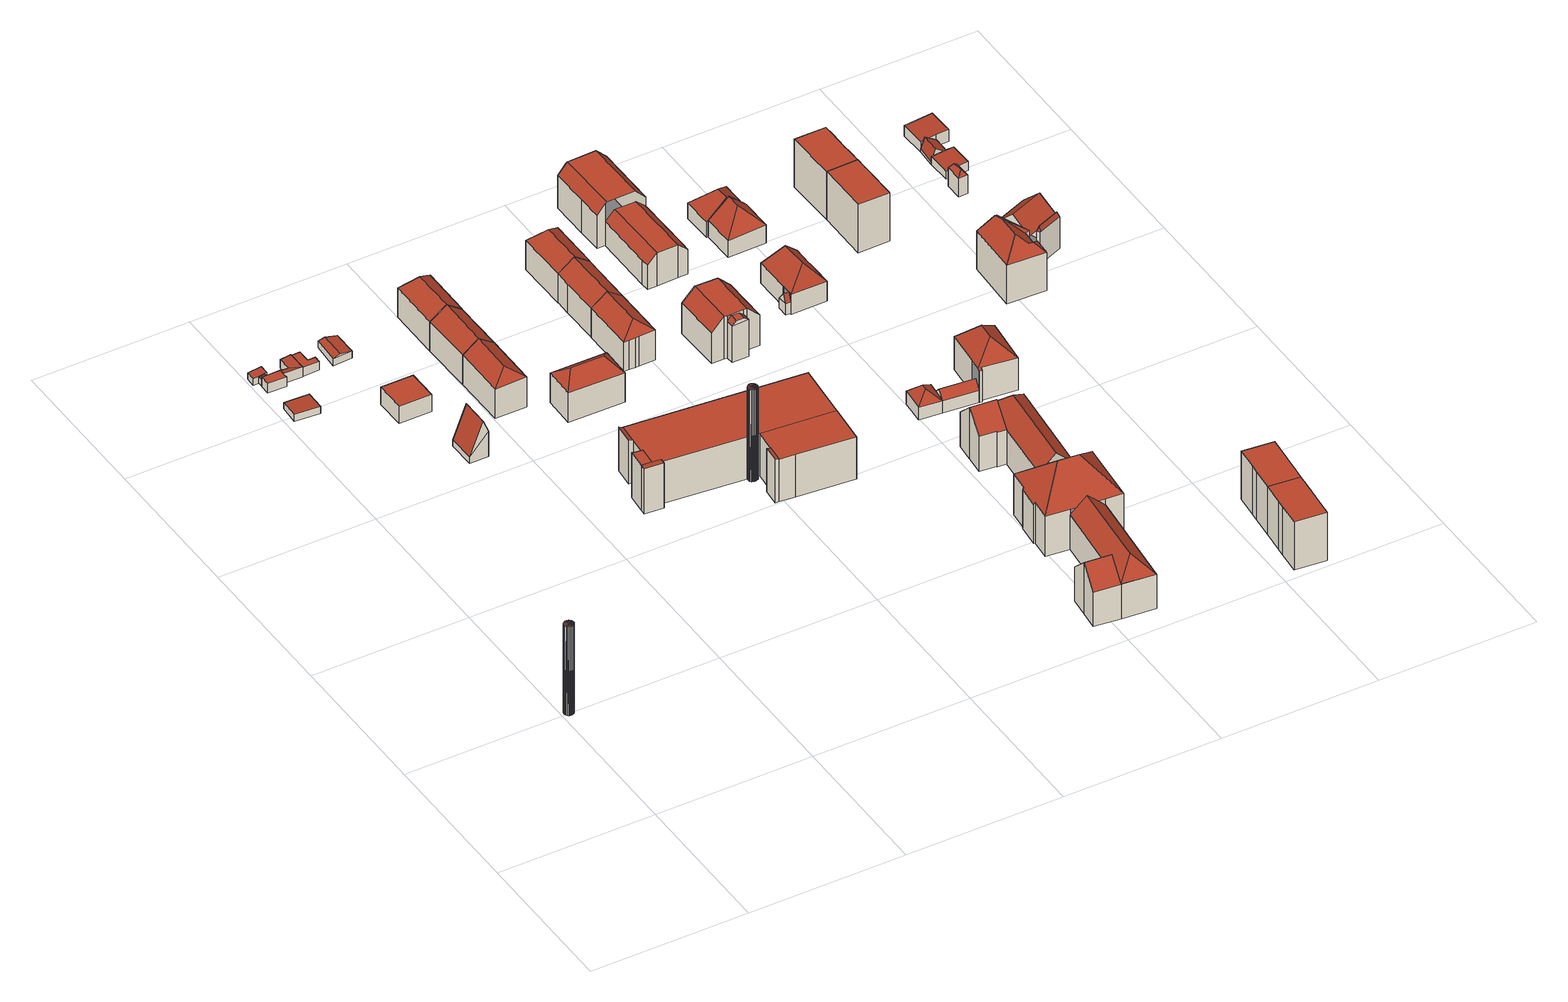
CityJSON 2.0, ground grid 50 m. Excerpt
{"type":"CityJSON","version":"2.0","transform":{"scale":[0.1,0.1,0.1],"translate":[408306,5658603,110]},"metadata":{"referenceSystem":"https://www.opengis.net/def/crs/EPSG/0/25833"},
"CityObjects":{
"building1":{"type":"Building","attributes":{"Stand_DGM":"2016","Stand_Basis-DLM":"2021","Gemeindeschluessel":"14612000","ObjektHoehe":31,"Stand_Laserscan":"2016","BodenHoehe":111.45,"Stand_3D-Stadtmodell":"2023","Geometrietyp2DReferenz":1000,"AbsoluteHoehe":142.45,"measuredHeight":31,"function":"51002_1260","roofType":"9999"},"geometry":[{"type":"MultiSurface","lod":"2","boundaries":[[[0,1,2]],[[0,2,3]],[[0,3,4]],[[0,4,5]],[[0,5,6]],[[0,7,8]],[[0,8,9]],[[0,9,10]],[[0,10,11]],[[0,11,12]],[[0,12,13]],[[0,13,14]],[[0,14,15]],[[0,15,16]],[[0,16,17]],[[0,17,18]],[[0,18,19]],[[0,6,7]],[[12,20,21]],[[11,10,22]],[[11,22,20]],[[10,9,23]],[[10,23,22]],[[9,8,24]],[[9,24,23]],[[8,7,25]],[[8,25,24]],[[7,6,26]],[[7,26,25]],[[6,5,27]],[[6,27,26]],[[5,4,28]],[[5,28,27]],[[4,3,29]],[[4,29,28]],[[3,2,30]],[[3,30,29]],[[2,1,31]],[[2,31,30]],[[1,0,32]],[[1,32,31]],[[0,19,33]],[[0,33,32]],[[19,18,34]],[[19,34,33]],[[18,17,35]],[[18,35,34]],[[17,16,36]],[[17,36,35]],[[16,15,37]],[[16,37,36]],[[15,14,38]],[[15,38,37]],[[14,13,39]],[[14,39,38]],[[13,12,21]],[[13,21,39]],[[12,11,20]],[[29,30,31]],[[29,31,32]],[[29,32,33]],[[29,33,34]],[[29,34,35]],[[29,35,36]],[[29,36,37]],[[29,37,38]],[[29,38,39]],[[29,39,21]],[[29,21,20]],[[29,20,22]],[[29,22,23]],[[29,23,24]],[[29,24,25]],[[29,25,26]],[[29,26,27]],[[29,27,28]]],"semantics":{"surfaces":[{"type":"RoofSurface"},{"type":"WallSurface"},{"type":"GroundSurface"}],"values":[0,0,0,0,0,0,0,0,0,0,0,0,0,0,0,0,0,0,1,1,1,1,1,1,1,1,1,1,1,1,1,1,1,1,1,1,1,1,1,1,1,1,1,1,1,1,1,1,1,1,1,1,1,1,1,1,1,1,2,2,2,2,2,2,2,2,2,2,2,2,2,2,2,2,2,2]}}]},
"building2":{"type":"Building","attributes":{"Dachtyp_tdc":"tdcPolyFlatRoof","Gemeindeschluessel":14612000,"Dachneigung":2.7,"QualitaetDacherkennung":85,"Geometrietyp2DReferenz":"3000","measuredHeight":2.39,"function":"31001_9998","roofType":"2100"},"geometry":[{"type":"Solid","lod":"2","boundaries":[[[[40,41,42,43]],[[41,44,45,42]],[[44,46,47,45]],[[46,40,43,47]],[[46,44,41,40]],[[43,42,45,47]]]],"semantics":{"surfaces":[{"type":"WallSurface"},{"type":"RoofSurface"},{"type":"GroundSurface"}],"values":[[0,0,0,0,1,2]]}}]},
"building3":{"type":"Building","attributes":{"Dachtyp_tdc":"tdcPolyFlatRoof","Gemeindeschluessel":14612000,"Dachneigung":4.99,"QualitaetDacherkennung":90,"Geometrietyp2DReferenz":"3000","measuredHeight":2.33,"function":"31001_9998","roofType":"2100"},"geometry":[{"type":"Solid","lod":"2","boundaries":[[[[48,49,50,51]],[[49,52,53,50]],[[52,54,55,53]],[[54,48,51,55]],[[54,52,49,48]],[[51,50,53,55]]]],"semantics":{"surfaces":[{"type":"WallSurface"},{"type":"RoofSurface"},{"type":"GroundSurface"}],"values":[[0,0,0,0,1,2]]}}]},
"building4":{"type":"Building","attributes":{"Dachtyp_tdc":"tdcPolyFlatRoof","Gemeindeschluessel":14612000,"Dachneigung":7.14,"QualitaetDacherkennung":98,"Geometrietyp2DReferenz":"3000","measuredHeight":2.76,"function":"31001_9998","roofType":"2100"},"geometry":[{"type":"Solid","lod":"2","boundaries":[[[[56,57,58,59]],[[57,60,61,58]],[[60,62,63,61]],[[62,64,65,63]],[[64,66,67,65]],[[66,56,59,67]],[[66,64,62,60,57,56]],[[59,58,61,63,65,67]]]],"semantics":{"surfaces":[{"type":"WallSurface"},{"type":"RoofSurface"},{"type":"GroundSurface"}],"values":[[0,0,0,0,0,0,1,2]]}}]},
"building5":{"type":"Building","attributes":{"Dachtyp_tdc":"tdcPolyFlatRoof","Gemeindeschluessel":14612000,"Dachneigung":0,"QualitaetDacherkennung":89,"Geometrietyp2DReferenz":"3000","measuredHeight":3.37,"function":"31001_9998","roofType":"1000"},"geometry":[{"type":"Solid","lod":"2","boundaries":[[[[68,69,70,71]],[[69,72,73,70]],[[72,74,75,73]],[[74,76,77,75]],[[76,78,79,77]],[[78,68,71,79]],[[78,76,74,72,69,68]],[[71,70,73,75,77,79]]]],"semantics":{"surfaces":[{"type":"WallSurface"},{"type":"RoofSurface"},{"type":"GroundSurface"}],"values":[[0,0,0,0,0,0,1,2]]}}]},
"building6":{"type":"Building","attributes":{"Gemeindeschluessel":14612000,"Geometrietyp2DReferenz":"3000","function":"31001_9998","roofType":"9999"},"children":["building6-1","building6-2"]},
"building6-1":{"type":"BuildingPart","attributes":{"Dachtyp_tdc":"tdcPolyFlatRoof","Dachneigung":14.57,"QualitaetDacherkennung":69,"Geometrietyp2DReferenz":"3000","measuredHeight":3.4,"roofType":"2100"},"parents":["building6"],"geometry":[{"type":"MultiSurface","lod":"2","boundaries":[[[80,81,82,83]],[[81,84,85,82]],[[86,80,83,87]],[[86,84,81,80]],[[83,82,85,87]]],"semantics":{"surfaces":[{"type":"WallSurface"},{"type":"RoofSurface"},{"type":"GroundSurface"}],"values":[0,0,0,1,2]}}]},
"building6-2":{"type":"BuildingPart","attributes":{"Dachtyp_tdc":"tdcPolyFlatRoof","Dachneigung":9.2,"QualitaetDacherkennung":87,"Geometrietyp2DReferenz":"3000","measuredHeight":3.45,"roofType":"2100"},"parents":["building6"],"geometry":[{"type":"MultiSurface","lod":"2","boundaries":[[[88,89,90,91]],[[89,92,86,87,90]],[[93,88,91,85,84]],[[93,92,89,88]],[[91,90,87,85]]],"semantics":{"surfaces":[{"type":"WallSurface"},{"type":"RoofSurface"},{"type":"GroundSurface"}],"values":[0,0,0,1,2]}}]},
"building7":{"type":"Building","attributes":{"Dachtyp_tdc":"tdcPolyFlatRoof","Gemeindeschluessel":14612000,"Dachneigung":0,"QualitaetDacherkennung":75,"Geometrietyp2DReferenz":"3000","measuredHeight":3.1,"function":"31001_9998","roofType":"1000"},"geometry":[{"type":"Solid","lod":"2","boundaries":[[[[94,95,96,97]],[[95,98,99,96]],[[98,100,101,99]],[[100,102,103,101]],[[102,104,105,103]],[[104,106,107,105]],[[106,108,109,107]],[[108,94,97,109]],[[108,106,104,102,100,98,95,94]],[[97,96,99,101,103,105,107,109]]]],"semantics":{"surfaces":[{"type":"WallSurface"},{"type":"RoofSurface"},{"type":"GroundSurface"}],"values":[[0,0,0,0,0,0,0,0,1,2]]}}]},
"building8":{"type":"Building","attributes":{"Dachtyp_tdc":"tdcGableRoof","Gemeindeschluessel":14612000,"Dachneigung":68.47,"QualitaetDacherkennung":9,"Geometrietyp2DReferenz":"3000","measuredHeight":12.93,"function":"31001_9998","roofType":"3100"},"geometry":[{"type":"Solid","lod":"2","boundaries":[[[[110,111,112,113]],[[111,114,115,112]],[[114,116,117,115]],[[116,110,113,117]],[[114,111,118]],[[110,116,119]],[[111,110,119,118]],[[116,114,118,119]],[[113,112,115,117]]]],"semantics":{"surfaces":[{"type":"WallSurface"},{"type":"RoofSurface"},{"type":"GroundSurface"}],"values":[[0,0,0,0,0,0,1,1,2]]}}]},
"building9":{"type":"Building","attributes":{"Dachtyp_tdc":"tdcPolyFlatRoof","Gemeindeschluessel":14612000,"Dachneigung":0,"QualitaetDacherkennung":79,"Geometrietyp2DReferenz":"3000","measuredHeight":6.03,"function":"31001_9998","roofType":"1000"},"geometry":[{"type":"Solid","lod":"2","boundaries":[[[[120,121,122,123]],[[121,124,125,122]],[[124,126,127,125]],[[126,120,123,127]],[[126,124,121,120]],[[123,122,125,127]]]],"semantics":{"surfaces":[{"type":"WallSurface"},{"type":"RoofSurface"},{"type":"GroundSurface"}],"values":[[0,0,0,0,1,2]]}}]},
"building10":{"type":"Building","attributes":{"Dachtyp_tdc":"tdcGableRoof","Gemeindeschluessel":14612000,"Dachneigung":10.34,"QualitaetDacherkennung":69,"Geometrietyp2DReferenz":"3000","measuredHeight":3.14,"function":"31001_9998","roofType":"3100"},"geometry":[{"type":"Solid","lod":"2","boundaries":[[[[128,129,130,131]],[[129,132,133,130]],[[132,134,135,133]],[[134,128,131,135]],[[132,129,136]],[[128,134,137]],[[129,128,137,136]],[[134,132,136,137]],[[131,130,133,135]]]],"semantics":{"surfaces":[{"type":"WallSurface"},{"type":"RoofSurface"},{"type":"GroundSurface"}],"values":[[0,0,0,0,0,0,1,1,2]]}}]},
"building11":{"type":"Building","attributes":{"Dachtyp_tdc":"tdcHipAndGableRoof","Gemeindeschluessel":14612000,"Dachneigung":36.55,"QualitaetDacherkennung":92,"Geometrietyp2DReferenz":"3000","measuredHeight":14.01,"function":"31001_9998","roofType":"5000"},"geometry":[{"type":"Solid","lod":"2","boundaries":[[[[138,139,140,141]],[[139,142,143,140]],[[142,144,145,143]],[[144,138,141,145]],[[142,139,146]],[[138,144,147]],[[139,138,147,146]],[[144,142,146,147]],[[141,140,143,145]]]],"semantics":{"surfaces":[{"type":"WallSurface"},{"type":"RoofSurface"},{"type":"GroundSurface"}],"values":[[0,0,0,0,1,0,1,1,2]]}}]},
"building12":{"type":"Building","attributes":{"Dachtyp_tdc":"tdcGableRoof","Gemeindeschluessel":14612000,"Dachneigung":36.26,"QualitaetDacherkennung":93,"Geometrietyp2DReferenz":"3000","measuredHeight":13.95,"function":"31001_9998","roofType":"3100"},"geometry":[{"type":"Solid","lod":"2","boundaries":[[[[144,148,149,145]],[[148,150,151,149]],[[150,138,141,151]],[[138,144,145,141]],[[150,148,152]],[[144,138,153]],[[148,144,153,152]],[[138,150,152,153]],[[145,149,151,141]]]],"semantics":{"surfaces":[{"type":"WallSurface"},{"type":"RoofSurface"},{"type":"GroundSurface"}],"values":[[0,0,0,0,0,0,1,1,2]]}}]},
"building13":{"type":"Building","attributes":{"Dachtyp_tdc":"tdcHipAndGableRoof","Gemeindeschluessel":14612000,"Dachneigung":35.97,"QualitaetDacherkennung":89,"Geometrietyp2DReferenz":"3000","measuredHeight":13.96,"function":"31001_9998","roofType":"5000"},"geometry":[{"type":"Solid","lod":"2","boundaries":[[[[148,154,155,149]],[[154,156,157,155]],[[156,158,151,157]],[[158,148,149,151]],[[156,154,159]],[[148,158,160]],[[154,148,160,159]],[[158,156,159,160]],[[149,155,157,151]]]],"semantics":{"surfaces":[{"type":"WallSurface"},{"type":"RoofSurface"},{"type":"GroundSurface"}],"values":[[0,0,0,0,1,0,1,1,2]]}}]},
"building14":{"type":"Building","attributes":{"Dachtyp_tdc":"tdcHipRoof","Gemeindeschluessel":14612000,"Dachneigung":36.39,"QualitaetDacherkennung":85,"Geometrietyp2DReferenz":"3000","measuredHeight":14.02,"function":"31001_9998","roofType":"3200"},"geometry":[{"type":"Solid","lod":"2","boundaries":[[[[161,162,163,164]],[[162,165,166,163]],[[165,167,168,166]],[[167,161,164,168]],[[165,162,169]],[[161,167,170]],[[162,161,170,169]],[[167,165,169,170]],[[164,163,166,168]]]],"semantics":{"surfaces":[{"type":"WallSurface"},{"type":"RoofSurface"},{"type":"GroundSurface"}],"values":[[0,0,0,0,1,1,1,1,2]]}}]},
"building15":{"type":"Building","attributes":{"name":"Brand- und Katastrophenschutzamt","Gemeindeschluessel":14612000,"Geometrietyp2DReferenz":"3000","function":"31001_3010","roofType":"9999"},"children":["building15-1","building15-2","building15-3","building15-4","building15-5","building15-6"]},
"building15-1":{"type":"BuildingPart","attributes":{"Dachtyp_tdc":"tdcPolyFlatRoof","Dachneigung":0,"QualitaetDacherkennung":73,"Geometrietyp2DReferenz":"3000","measuredHeight":15.66,"roofType":"1000"},"parents":["building15"],"geometry":[{"type":"MultiSurface","lod":"2","boundaries":[[[171,172,173,174,175]],[[172,176,177,173]],[[176,178,179,177]],[[178,180,181,182,179]],[[183,180,178,176,172,171]],[[174,173,177,179,182,184]]],"semantics":{"surfaces":[{"type":"WallSurface"},{"type":"RoofSurface"},{"type":"GroundSurface"}],"values":[0,0,0,0,1,2]}}]},
"building15-2":{"type":"BuildingPart","attributes":{"Dachtyp_tdc":"tdcPolyFlatRoof","Dachneigung":3.53,"QualitaetDacherkennung":47,"Geometrietyp2DReferenz":"3000","measuredHeight":15.75,"roofType":"2100"},"parents":["building15"],"geometry":[{"type":"MultiSurface","lod":"2","boundaries":[[[185,175,174,186]],[[187,188,189,190,191]],[[188,185,186,189]],[[188,187,192,175,185]],[[186,174,184,190,189]]],"semantics":{"surfaces":[{"type":"WallSurface"},{"type":"RoofSurface"},{"type":"GroundSurface"}],"values":[0,0,0,1,2]}}]},
"building15-3":{"type":"BuildingPart","attributes":{"Dachtyp_tdc":"tdcPolyFlatRoof","Dachneigung":0,"QualitaetDacherkennung":51,"Geometrietyp2DReferenz":"3000","measuredHeight":14.68,"roofType":"1000"},"parents":["building15"],"geometry":[{"type":"MultiSurface","lod":"2","boundaries":[[[181,193,194,195,182]],[[196,197,198,199,200]],[[197,201,202,198]],[[203,191,190,204]],[[191,203,201,197,196,193,181,205]],[[184,182,195,199,198,202,204,190]]],"semantics":{"surfaces":[{"type":"WallSurface"},{"type":"RoofSurface"},{"type":"GroundSurface"}],"values":[0,0,0,0,1,2]}}]},
"building15-4":{"type":"BuildingPart","attributes":{"Dachtyp_tdc":"tdcPolyFlatRoof","Dachneigung":21.63,"QualitaetDacherkennung":58,"Geometrietyp2DReferenz":"3000","measuredHeight":15.17,"roofType":"2100"},"parents":["building15"],"geometry":[{"type":"MultiSurface","lod":"2","boundaries":[[[206,200,199,207]],[[194,208,209,195]],[[208,206,207,209]],[[208,194,200,206]],[[207,199,195,209]]],"semantics":{"surfaces":[{"type":"WallSurface"},{"type":"RoofSurface"},{"type":"GroundSurface"}],"values":[0,0,0,1,2]}}]},
"building15-5":{"type":"BuildingPart","attributes":{"Dachtyp_tdc":"tdcPolyFlatRoof","Dachneigung":0,"QualitaetDacherkennung":77,"Geometrietyp2DReferenz":"3000","measuredHeight":14.71,"roofType":"1000"},"parents":["building15"],"geometry":[{"type":"MultiSurface","lod":"2","boundaries":[[[210,211,202,201]],[[210,212,213,211]],[[212,214,215,213]],[[216,203,204,217]],[[203,216,214,212,210,201]],[[202,211,213,215,217,204]]],"semantics":{"surfaces":[{"type":"WallSurface"},{"type":"RoofSurface"},{"type":"GroundSurface"}],"values":[0,0,0,0,1,2]}}]},
"building15-6":{"type":"BuildingPart","attributes":{"Dachtyp_tdc":"tdcPolyFlatRoof","Dachneigung":14.42,"QualitaetDacherkennung":86,"Geometrietyp2DReferenz":"3000","measuredHeight":15.12,"roofType":"2100"},"parents":["building15"],"geometry":[{"type":"MultiSurface","lod":"2","boundaries":[[[218,219,216,217,220]],[[221,222,223,215,214]],[[222,218,220,223]],[[222,221,219,218]],[[220,217,215,223]]],"semantics":{"surfaces":[{"type":"WallSurface"},{"type":"RoofSurface"},{"type":"GroundSurface"}],"values":[0,0,0,1,2]}}]},
"building16":{"type":"Building","attributes":{"Stand_DGM":"2016","Stand_Basis-DLM":"2021","Gemeindeschluessel":"14612000","ObjektHoehe":32,"Stand_Laserscan":"2016","BodenHoehe":112.04,"Stand_3D-Stadtmodell":"2023","Geometrietyp2DReferenz":1000,"AbsoluteHoehe":144.04,"measuredHeight":32,"function":"51002_1260","roofType":"9999"},"geometry":[{"type":"MultiSurface","lod":"2","boundaries":[[[224,225,226]],[[224,226,227]],[[224,227,228]],[[224,228,229]],[[224,229,230]],[[224,230,231]],[[224,231,232]],[[224,232,233]],[[224,233,234]],[[224,234,235]],[[224,235,236]],[[224,237,238]],[[224,236,239]],[[224,239,240]],[[224,240,237]],[[224,238,241]],[[224,241,242]],[[224,242,243]],[[226,225,244]],[[226,244,245]],[[225,224,246]],[[225,246,244]],[[224,243,247]],[[224,247,246]],[[243,242,248]],[[243,248,247]],[[242,241,249]],[[242,249,248]],[[241,238,250]],[[241,250,249]],[[238,237,251]],[[238,251,250]],[[237,240,252]],[[237,252,251]],[[240,239,253]],[[240,253,252]],[[239,236,254]],[[239,254,253]],[[236,235,255]],[[236,255,254]],[[235,234,256]],[[235,256,255]],[[234,233,257]],[[234,257,256]],[[233,232,258]],[[233,258,257]],[[232,231,259]],[[232,259,258]],[[231,230,260]],[[231,260,259]],[[230,229,261]],[[230,261,260]],[[229,228,262]],[[229,262,261]],[[228,227,263]],[[228,263,262]],[[227,226,245]],[[227,245,263]],[[263,245,244]],[[263,244,246]],[[263,246,247]],[[263,247,248]],[[263,248,249]],[[263,249,250]],[[263,250,251]],[[263,251,252]],[[263,252,253]],[[263,253,254]],[[263,254,255]],[[263,255,256]],[[263,256,257]],[[263,257,258]],[[263,258,259]],[[263,259,260]],[[263,260,261]],[[263,261,262]]],"semantics":{"surfaces":[{"type":"RoofSurface"},{"type":"WallSurface"},{"type":"GroundSurface"}],"values":[0,0,0,0,0,0,0,0,0,0,0,0,0,0,0,0,0,0,1,1,1,1,1,1,1,1,1,1,1,1,1,1,1,1,1,1,1,1,1,1,1,1,1,1,1,1,1,1,1,1,1,1,1,1,1,1,1,1,2,2,2,2,2,2,2,2,2,2,2,2,2,2,2,2,2,2]}}]},
"building17":{"type":"Building","attributes":{"Dachtyp_tdc":"tdcFreeFormRoof","Gemeindeschluessel":14612000,"Dachneigung":36.38,"QualitaetDacherkennung":88,"Geometrietyp2DReferenz":"3000","measuredHeight":13.97,"function":"31001_9998","roofType":"5000"},"geometry":[{"type":"Solid","lod":"2","boundaries":[[[[264,265,266,267]],[[265,268,269,266]],[[268,270,271,269]],[[270,272,273,271]],[[272,274,275,273]],[[274,276,277,275]],[[276,264,267,277]],[[268,278,276,274,272,270]],[[278,268,265,279]],[[278,279,264,276]],[[265,264,279]],[[267,266,269,271,273,275,277]]]],"semantics":{"surfaces":[{"type":"WallSurface"},{"type":"RoofSurface"},{"type":"GroundSurface"}],"values":[[0,0,0,0,0,0,0,1,1,1,0,2]]}}]},
"building18":{"type":"Building","attributes":{"Dachtyp_tdc":"tdcFreeFormRoof","Gemeindeschluessel":14612000,"Dachneigung":36.42,"QualitaetDacherkennung":90,"Geometrietyp2DReferenz":"3000","measuredHeight":13.94,"function":"31001_9998","roofType":"5000"},"geometry":[{"type":"Solid","lod":"2","boundaries":[[[[280,281,282,283]],[[281,284,285,282]],[[284,286,287,285]],[[286,265,288,287]],[[265,280,283,288]],[[280,289,290,284,281]],[[289,265,286,290]],[[280,265,289]],[[286,284,290]],[[283,282,285,287,288]]]],"semantics":{"surfaces":[{"type":"WallSurface"},{"type":"RoofSurface"},{"type":"GroundSurface"}],"values":[[0,0,0,0,0,1,1,0,0,2]]}}]},
"building19":{"type":"Building","attributes":{"Dachtyp_tdc":"tdcHipAndGableRoof","Gemeindeschluessel":14612000,"Dachneigung":36.15,"QualitaetDacherkennung":88,"Geometrietyp2DReferenz":"3000","measuredHeight":13.97,"function":"31001_9998","roofType":"5000"},"geometry":[{"type":"Solid","lod":"2","boundaries":[[[[284,291,292,293]],[[291,294,295,292]],[[294,296,297,295]],[[296,284,293,297]],[[294,291,298]],[[284,296,299]],[[291,284,299,298]],[[296,294,298,299]],[[293,292,295,297]]]],"semantics":{"surfaces":[{"type":"WallSurface"},{"type":"RoofSurface"},{"type":"GroundSurface"}],"values":[[0,0,0,0,1,0,1,1,2]]}}]},
"building20":{"type":"Building","attributes":{"Gemeindeschluessel":14612000,"Geometrietyp2DReferenz":"3000","function":"31001_9998","roofType":"9999"},"children":["building20-1","building20-2"]},
"building20-1":{"type":"BuildingPart","attributes":{"Dachtyp_tdc":"tdcCutGableRoof","Dachneigung":1.6,"QualitaetDacherkennung":34,"Geometrietyp2DReferenz":"3000","measuredHeight":14.79,"roofType":"9999"},"parents":["building20"],"geometry":[{"type":"MultiSurface","lod":"2","boundaries":[[[300,301,302]],[[300,303,304,301]],[[303,305,306,304]],[[305,307,308,306]],[[307,309,310,308]],[[309,311,312,310]],[[311,313,314,312]],[[313,315,316,314]],[[315,317,318,316]],[[317,319,320,318]],[[319,321,320]],[[317,315,313,311]],[[309,307,305,303]],[[311,309,303,300,319,317]],[[301,304,306,308,310,312,314,316,318,320]]],"semantics":{"surfaces":[{"type":"WallSurface"},{"type":"RoofSurface"},{"type":"GroundSurface"}],"values":[0,0,0,0,0,0,0,0,0,0,0,1,1,1,2]}}]},
"building20-2":{"type":"BuildingPart","attributes":{"Dachtyp_tdc":"tdcCutGableRoof","Dachneigung":2.07,"QualitaetDacherkennung":68,"Geometrietyp2DReferenz":"3000","measuredHeight":14.13,"roofType":"9999"},"parents":["building20"],"geometry":[{"type":"MultiSurface","lod":"2","boundaries":[[[321,322,323,320]],[[322,324,325,323]],[[324,302,301,325]],[[321,326,327,322]],[[324,328,329,302]],[[330,327,326,329,328]],[[322,327,330,328,324]],[[323,325,301,320]]],"semantics":{"surfaces":[{"type":"WallSurface"},{"type":"RoofSurface"},{"type":"GroundSurface"}],"values":[0,0,0,1,1,1,0,2]}}]},
"building21":{"type":"Building","attributes":{"Gemeindeschluessel":14612000,"Geometrietyp2DReferenz":"3000","function":"31001_9998","roofType":"9999"},"children":["building21-1","building21-2","building21-3","building21-4","building21-5"]},
"building21-1":{"type":"BuildingPart","attributes":{"Dachtyp_tdc":"tdcGableRoof","Dachneigung":43.56,"QualitaetDacherkennung":48,"Geometrietyp2DReferenz":"3000","measuredHeight":17.96,"roofType":"3100"},"parents":["building21"],"geometry":[{"type":"MultiSurface","lod":"2","boundaries":[[[331,332,333,334]],[[335,336,337,338]],[[335,339,340,336]],[[339,341,342,340]],[[341,343,344,342]],[[343,331,334,344]],[[339,335,338,345,346]],[[346,347,348,332,331,343,341,339]],[[334,333,349,337,336,340,342,344]]],"semantics":{"surfaces":[{"type":"WallSurface"},{"type":"RoofSurface"},{"type":"GroundSurface"}],"values":[0,0,0,0,0,0,1,1,2]}}]},
"building21-2":{"type":"BuildingPart","attributes":{"Dachtyp_tdc":"tdcGableRoof","Dachneigung":43.95,"QualitaetDacherkennung":49,"Geometrietyp2DReferenz":"3000","measuredHeight":18.01,"roofType":"3100"},"parents":["building21"],"geometry":[{"type":"MultiSurface","lod":"2","boundaries":[[[350,351,352,353]],[[351,354,355,352]],[[354,356,357,355]],[[356,358,359,357]],[[360,361,362,363]],[[361,350,353,362]],[[364,358,356,354]],[[354,351,350,361,360,365,364]],[[353,352,355,357,359,366,363,362]]],"semantics":{"surfaces":[{"type":"WallSurface"},{"type":"RoofSurface"},{"type":"GroundSurface"}],"values":[0,0,0,0,0,0,1,1,2]}}]},
"building21-3":{"type":"BuildingPart","attributes":{"Dachtyp_tdc":"tdcHipAndGableRoof","Dachneigung":44.07,"QualitaetDacherkennung":68,"Geometrietyp2DReferenz":"3000","measuredHeight":17.21,"roofType":"5000"},"parents":["building21"],"geometry":[{"type":"MultiSurface","lod":"2","boundaries":[[[367,338,337,368]],[[369,370,371,333,332]],[[372,367,368,373]],[[374,367,375]],[[372,376,377,375,367]],[[378,347,379,345,374,375,377,380,381]],[[369,378,381,370]],[[367,374,338]],[[368,337,349,333,371,373]]],"semantics":{"surfaces":[{"type":"WallSurface"},{"type":"RoofSurface"},{"type":"GroundSurface"}],"values":[0,0,0,1,1,1,0,0,2]}}]},
"building21-4":{"type":"BuildingPart","attributes":{"Dachtyp_tdc":"tdcHipAndGableRoof","Dachneigung":43.99,"QualitaetDacherkennung":66,"Geometrietyp2DReferenz":"3000","measuredHeight":17.23,"roofType":"5000"},"parents":["building21"],"geometry":[{"type":"MultiSurface","lod":"2","boundaries":[[[358,382,383,359]],[[382,384,385,383]],[[384,386,387,385]],[[388,365,360,363,389]],[[382,358,390]],[[358,391,365,388,392,393,390]],[[386,384,382,390,393,394]],[[363,366,359,383,385,387,389]]],"semantics":{"surfaces":[{"type":"WallSurface"},{"type":"RoofSurface"},{"type":"GroundSurface"}],"values":[0,0,0,0,1,1,1,2]}}]},
"building21-5":{"type":"BuildingPart","attributes":{"Dachtyp_tdc":"tdcHipRoof","Dachneigung":42.34,"QualitaetDacherkennung":81,"Geometrietyp2DReferenz":"3000","measuredHeight":23.44,"roofType":"3200"},"parents":["building21"],"geometry":[{"type":"MultiSurface","lod":"2","boundaries":[[[385,395,396,373,371,397,398,399,400,401,402,389,387]],[[403,404,395,385]],[[404,405,396,395]],[[405,406,373,396]],[[406,372,373]],[[407,371,370,381]],[[407,408,397,371]],[[408,409,398,397]],[[409,410,399,398]],[[410,411,400,399]],[[411,412,401,400]],[[412,413,402,401]],[[413,414,388,389,402]],[[415,403,385,387,386]],[[413,412,411,410,409,408,416]],[[405,404,417]],[[408,407,380,376,406,405,417,416]],[[404,403,415,394,392,414,413,416,417]]],"semantics":{"surfaces":[{"type":"GroundSurface"},{"type":"WallSurface"},{"type":"RoofSurface"}],"values":[0,1,1,1,1,1,1,1,1,1,1,1,1,1,2,2,2,2]}}]},
"building22":{"type":"Building","attributes":{"Gemeindeschluessel":14612000,"Geometrietyp2DReferenz":"3000","function":"31001_9998","roofType":"9999"},"children":["building22-1","building22-2"]},
"building22-1":{"type":"BuildingPart","attributes":{"Dachtyp_tdc":"tdcCutGableRoof","Dachneigung":0.65,"QualitaetDacherkennung":58,"Geometrietyp2DReferenz":"3000","measuredHeight":15.11,"roofType":"9999"},"parents":["building22"],"geometry":[{"type":"MultiSurface","lod":"2","boundaries":[[[418,419,420,421,422]],[[423,424,425]],[[423,426,427,424]],[[426,428,429,427]],[[428,430,431,429]],[[430,432,433,431]],[[432,434,435,433]],[[434,436,437,435]],[[436,418,422,437]],[[438,419,418,436]],[[434,432,430,428,426,423,439]],[[436,434,439,438]],[[422,421,440,441,442,443,424,427,429,431,433,435,437]]],"semantics":{"surfaces":[{"type":"WallSurface"},{"type":"RoofSurface"},{"type":"GroundSurface"}],"values":[0,0,0,0,0,0,0,0,0,1,1,1,2]}}]},
"building22-2":{"type":"BuildingPart","attributes":{"Dachtyp_tdc":"tdcCutGableRoof","Dachneigung":0.076,"QualitaetDacherkennung":69,"Geometrietyp2DReferenz":"3000","measuredHeight":11.44,"roofType":"9999"},"parents":["building22"],"geometry":[{"type":"MultiSurface","lod":"2","boundaries":[[[420,444,445,421]],[[444,446,447,445]],[[446,448,449,447]],[[448,450,451,449]],[[450,452,453,451]],[[452,454,455,453]],[[454,456,457,455]],[[456,425,424,457]],[[450,448,446,444,420,458]],[[459,460,425,456,454,452]],[[458,461,459,452,450]],[[421,445,447,449,451,453,455,457,424,443,442,441,440]]],"semantics":{"surfaces":[{"type":"WallSurface"},{"type":"RoofSurface"},{"type":"GroundSurface"}],"values":[0,0,0,0,0,0,0,0,1,1,1,2]}}]},
"building23":{"type":"Building","attributes":{"Gemeindeschluessel":14612000,"Geometrietyp2DReferenz":"3000","function":"31001_9998","roofType":"9999"},"children":["building23-1","building23-2"]},
"building23-1":{"type":"BuildingPart","attributes":{"Dachtyp_tdc":"tdcGableRoof","Dachneigung":51.58,"QualitaetDacherkennung":16,"Geometrietyp2DReferenz":"3000","measuredHeight":6.79,"roofType":"3100"},"parents":["building23"],"geometry":[{"type":"MultiSurface","lod":"2","boundaries":[[[462,463,464,465]],[[463,466,467,464]],[[466,468,469,467]],[[466,463,470]],[[463,462,471,470]],[[468,466,470,471]],[[465,464,467,469]]],"semantics":{"surfaces":[{"type":"WallSurface"},{"type":"RoofSurface"},{"type":"GroundSurface"}],"values":[0,0,0,0,1,1,2]}}]},
"building23-2":{"type":"BuildingPart","attributes":{"Dachtyp_tdc":"tdcHipRoof","Dachneigung":48.76,"QualitaetDacherkennung":79,"Geometrietyp2DReferenz":"3000","measuredHeight":13.24,"roofType":"3200"},"parents":["building23"],"geometry":[{"type":"MultiSurface","lod":"2","boundaries":[[[472,473,474,469,468]],[[473,475,476,474]],[[475,477,478,476]],[[477,479,480,478]],[[479,481,482,480]],[[481,483,484,482]],[[483,485,486,484]],[[485,487,488,486]],[[487,489,490,488]],[[489,491,465,490]],[[491,462,465]],[[489,487,492]],[[477,475,493]],[[487,485,483,481,479,477,493,492]],[[475,473,472,491,489,492,493]],[[469,474,476,478,480,482,484,486,488,490,465]]],"semantics":{"surfaces":[{"type":"WallSurface"},{"type":"RoofSurface"},{"type":"GroundSurface"}],"values":[0,0,0,0,0,0,0,0,0,0,0,1,1,1,1,2]}}]},
"building24":{"type":"Building","attributes":{"Gemeindeschluessel":14612000,"Geometrietyp2DReferenz":"3000","function":"31001_9998","roofType":"9999"},"children":["building24-1","building24-2","building24-3"]},
"building24-1":{"type":"BuildingPart","attributes":{"Dachtyp_tdc":"tdcHipRoof","Dachneigung":43.1,"QualitaetDacherkennung":64,"Geometrietyp2DReferenz":"3000","measuredHeight":16.9,"roofType":"3200"},"parents":["building24"],"geometry":[{"type":"MultiSurface","lod":"2","boundaries":[[[494,495,496,497]],[[495,498,499,496]],[[498,500,501,499]],[[500,502,503,501]],[[502,504,505,506,503]],[[507,508,509,510,511]],[[508,494,497,509]],[[494,508,512]],[[513,504,502,500,498,495,514]],[[508,507,513,514,512]],[[495,494,512,514]],[[497,496,499,501,503,506,515,516,510,509]]],"semantics":{"surfaces":[{"type":"WallSurface"},{"type":"RoofSurface"},{"type":"GroundSurface"}],"values":[0,0,0,0,0,0,0,1,1,1,1,2]}}]},
"building24-2":{"type":"BuildingPart","attributes":{"Dachtyp_tdc":"tdcGableRoof","Dachneigung":44.21,"QualitaetDacherkennung":61,"Geometrietyp2DReferenz":"3000","measuredHeight":6.79,"roofType":"3100"},"parents":["building24"],"geometry":[{"type":"MultiSurface","lod":"2","boundaries":[[[505,517,518,506]],[[511,510,519,520]],[[521,517,505,522,523]],[[523,511,520,521]],[[516,515,506,518,524,519,510]]],"semantics":{"surfaces":[{"type":"WallSurface"},{"type":"RoofSurface"},{"type":"GroundSurface"}],"values":[0,0,1,1,2]}}]},
"building24-3":{"type":"BuildingPart","attributes":{"Dachtyp_tdc":"tdcHipRoof","Dachneigung":41.09,"QualitaetDacherkennung":81,"Geometrietyp2DReferenz":"3000","measuredHeight":7.54,"roofType":"3200"},"parents":["building24"],"geometry":[{"type":"MultiSurface","lod":"2","boundaries":[[[517,525,526,518]],[[525,527,528,526]],[[527,529,530,528]],[[529,520,519,530]],[[529,527,531]],[[525,517,532]],[[527,525,532,531]],[[517,533,520,529,531,532]],[[526,528,530,519,524,518]]],"semantics":{"surfaces":[{"type":"WallSurface"},{"type":"RoofSurface"},{"type":"GroundSurface"}],"values":[0,0,0,0,1,1,1,1,2]}}]},
"building25":{"type":"Building","attributes":{"Dachtyp_tdc":"tdcHipAndGableRoof","Gemeindeschluessel":14612000,"Dachneigung":41.03,"QualitaetDacherkennung":77,"Geometrietyp2DReferenz":"3000","measuredHeight":11.44,"function":"31001_9998","roofType":"5000"},"geometry":[{"type":"Solid","lod":"2","boundaries":[[[[534,535,536,537]],[[535,538,539,536]],[[538,540,541,539]],[[540,542,543,541]],[[542,544,545,543]],[[544,534,537,545]],[[540,538,546]],[[538,535,534,544,546]],[[544,542,540,546]],[[537,536,539,541,543,545]]]],"semantics":{"surfaces":[{"type":"WallSurface"},{"type":"RoofSurface"},{"type":"GroundSurface"}],"values":[[0,0,0,0,0,0,1,1,1,2]]}}]},
"building26":{"type":"Building","attributes":{"Dachtyp_tdc":"tdcFreeFormRoof","Gemeindeschluessel":14612000,"Dachneigung":42.13,"QualitaetDacherkennung":67,"Geometrietyp2DReferenz":"3000","measuredHeight":11.34,"function":"31001_9998","roofType":"5000"},"geometry":[{"type":"Solid","lod":"2","boundaries":[[[[547,548,549,550]],[[548,551,552,549]],[[551,542,553,552]],[[542,554,555,553]],[[554,547,550,555]],[[556,548,547]],[[542,557,556,547,554]],[[557,551,548,556]],[[542,551,557]],[[550,549,552,553,555]]]],"semantics":{"surfaces":[{"type":"WallSurface"},{"type":"RoofSurface"},{"type":"GroundSurface"}],"values":[[0,0,0,0,0,1,1,1,0,2]]}}]},
"building27":{"type":"Building","attributes":{"Dachtyp_tdc":"tdcPolyFlatRoof","Gemeindeschluessel":14612000,"Dachneigung":0,"QualitaetDacherkennung":74,"Geometrietyp2DReferenz":"3000","measuredHeight":16.84,"function":"31001_9998","roofType":"1000"},"geometry":[{"type":"Solid","lod":"2","boundaries":[[[[558,559,560,561]],[[559,562,563,560]],[[562,564,565,563]],[[564,566,567,565]],[[566,568,569,567]],[[568,570,571,569]],[[570,572,573,571]],[[572,574,575,573]],[[574,558,561,575]],[[574,572,570,568,566,564,562,559,558]],[[561,560,563,565,567,569,571,573,575]]]],"semantics":{"surfaces":[{"type":"WallSurface"},{"type":"RoofSurface"},{"type":"GroundSurface"}],"values":[[0,0,0,0,0,0,0,0,0,1,2]]}}]},
"building28":{"type":"Building","attributes":{"Dachtyp_tdc":"tdcPolyFlatRoof","Gemeindeschluessel":14612000,"Dachneigung":0,"QualitaetDacherkennung":75,"Geometrietyp2DReferenz":"3000","measuredHeight":16.83,"function":"31001_9998","roofType":"1000"},"geometry":[{"type":"Solid","lod":"2","boundaries":[[[[576,566,567,577]],[[566,564,565,567]],[[564,578,579,565]],[[578,580,581,579]],[[580,582,583,581]],[[582,584,585,583]],[[584,586,587,585]],[[586,576,577,587]],[[586,584,582,580,578,564,566,576]],[[577,567,565,579,581,583,585,587]]]],"semantics":{"surfaces":[{"type":"WallSurface"},{"type":"RoofSurface"},{"type":"GroundSurface"}],"values":[[0,0,0,0,0,0,0,0,1,2]]}}]},
"building29":{"type":"Building","attributes":{"Dachtyp_tdc":"tdcPolyFlatRoof","Gemeindeschluessel":14612000,"Dachneigung":0,"QualitaetDacherkennung":81,"Geometrietyp2DReferenz":"3000","measuredHeight":16.79,"function":"31001_9998","roofType":"1000"},"geometry":[{"type":"Solid","lod":"2","boundaries":[[[[588,589,590,591]],[[589,592,593,590]],[[592,594,595,593]],[[594,596,597,595]],[[596,598,599,597]],[[598,600,601,599]],[[600,602,603,601]],[[602,604,605,603]],[[604,588,591,605]],[[604,602,600,598,596,594,592,589,588]],[[591,590,593,595,597,599,601,603,605]]]],"semantics":{"surfaces":[{"type":"WallSurface"},{"type":"RoofSurface"},{"type":"GroundSurface"}],"values":[[0,0,0,0,0,0,0,0,0,1,2]]}}]},
"building30":{"type":"Building","attributes":{"Dachtyp_tdc":"tdcPolyFlatRoof","Gemeindeschluessel":14612000,"Dachneigung":0,"QualitaetDacherkennung":80,"Geometrietyp2DReferenz":"3000","measuredHeight":16.77,"function":"31001_9998","roofType":"1000"},"geometry":[{"type":"Solid","lod":"2","boundaries":[[[[606,607,608,591]],[[607,609,610,608]],[[609,611,612,610]],[[611,613,614,612]],[[613,615,616,614]],[[615,617,618,616]],[[617,619,590,618]],[[619,606,591,590]],[[619,617,615,613,611,609,607,606]],[[591,608,610,612,614,616,618,590]]]],"semantics":{"surfaces":[{"type":"WallSurface"},{"type":"RoofSurface"},{"type":"GroundSurface"}],"values":[[0,0,0,0,0,0,0,0,1,2]]}}]},
"building31":{"type":"Building","attributes":{"Dachtyp_tdc":"tdcFreeFormRoof","Gemeindeschluessel":14612000,"Dachneigung":42.24,"QualitaetDacherkennung":59,"Geometrietyp2DReferenz":"3000","measuredHeight":18.48,"function":"31001_9998","roofType":"5000"},"geometry":[{"type":"Solid","lod":"2","boundaries":[[[[620,621,622,623]],[[621,624,625,622]],[[624,626,627,625]],[[626,628,629,627]],[[628,630,631,629]],[[630,632,633,631]],[[632,634,635,633]],[[634,620,623,635]],[[636,637,634,632]],[[638,639,640,636,632,630]],[[638,630,628]],[[641,639,638,628,626]],[[641,626,624]],[[640,639,641,624,621]],[[637,636,640,621,620]],[[637,620,634]],[[623,622,625,627,629,631,633,635]]]],"semantics":{"surfaces":[{"type":"WallSurface"},{"type":"RoofSurface"},{"type":"GroundSurface"}],"values":[[0,0,0,0,0,0,0,0,1,1,1,1,1,1,1,1,2]]}}]},
"building32":{"type":"Building","attributes":{"Gemeindeschluessel":14612000,"Geometrietyp2DReferenz":"3000","function":"31001_9998","roofType":"9999"},"children":["building32-1","building32-2"]},
"building32-1":{"type":"BuildingPart","attributes":{"Dachtyp_tdc":"tdcFreeFormRoof","Dachneigung":72.09,"QualitaetDacherkennung":19,"Geometrietyp2DReferenz":"3000","measuredHeight":12.94,"roofType":"5000"},"parents":["building32"],"geometry":[{"type":"MultiSurface","lod":"2","boundaries":[[[642,643,644,645]],[[643,646,647,644]],[[648,642,645,649]],[[650,651,648,646]],[[650,646,643]],[[651,650,643,642]],[[651,642,648]],[[645,644,647,649]]],"semantics":{"surfaces":[{"type":"WallSurface"},{"type":"RoofSurface"},{"type":"GroundSurface"}],"values":[0,0,0,1,1,1,1,2]}}]},
"building32-2":{"type":"BuildingPart","attributes":{"Dachtyp_tdc":"tdcGableRoof","Dachneigung":42.76,"QualitaetDacherkennung":72,"Geometrietyp2DReferenz":"3000","measuredHeight":16.16,"roofType":"3100"},"parents":["building32"],"geometry":[{"type":"MultiSurface","lod":"2","boundaries":[[[652,653,654,655]],[[653,656,648,649,654]],[[657,652,655,658]],[[656,653,659]],[[652,657,660]],[[653,652,660,659]],[[657,656,659,660]],[[655,654,649,647,658]]],"semantics":{"surfaces":[{"type":"WallSurface"},{"type":"RoofSurface"},{"type":"GroundSurface"}],"values":[0,0,0,0,0,1,1,2]}}]},
"building33":{"type":"Building","attributes":{"Dachtyp_tdc":"tdcFreeFormRoof","Gemeindeschluessel":14612000,"Dachneigung":44.97,"QualitaetDacherkennung":9,"Geometrietyp2DReferenz":"3000","measuredHeight":7.93,"function":"31001_9998","roofType":"5000"},"geometry":[{"type":"Solid","lod":"2","boundaries":[[[[661,662,663,664]],[[662,665,666,663]],[[665,667,668,666]],[[667,661,664,668]],[[669,667,665]],[[670,669,665,662]],[[670,662,661]],[[669,670,661,667]],[[664,663,666,668]]]],"semantics":{"surfaces":[{"type":"WallSurface"},{"type":"RoofSurface"},{"type":"GroundSurface"}],"values":[[0,0,0,0,1,1,1,1,2]]}}]},
"building34":{"type":"Building","attributes":{"Dachtyp_tdc":"tdcPolyFlatRoof","Gemeindeschluessel":14612000,"Dachneigung":2.63,"QualitaetDacherkennung":82,"Geometrietyp2DReferenz":"3000","measuredHeight":3.07,"function":"31001_9998","roofType":"2100"},"geometry":[{"type":"Solid","lod":"2","boundaries":[[[[671,672,673,674]],[[672,675,676,673]],[[675,677,678,676]],[[677,679,680,678]],[[679,671,674,680]],[[679,677,675,672,671]],[[674,673,676,678,680]]]],"semantics":{"surfaces":[{"type":"WallSurface"},{"type":"RoofSurface"},{"type":"GroundSurface"}],"values":[[0,0,0,0,0,1,2]]}}]},
"building35":{"type":"Building","attributes":{"Dachtyp_tdc":"tdcGableRoof","Gemeindeschluessel":14612000,"Dachneigung":35.29,"QualitaetDacherkennung":20,"Geometrietyp2DReferenz":"3000","measuredHeight":4.7,"function":"31001_9998","roofType":"3100"},"geometry":[{"type":"Solid","lod":"2","boundaries":[[[[681,682,683,673]],[[682,684,685,683]],[[684,686,676,685]],[[686,681,673,676]],[[684,682,687]],[[681,686,688]],[[682,681,688,687]],[[686,684,687,688]],[[673,683,685,676]]]],"semantics":{"surfaces":[{"type":"WallSurface"},{"type":"RoofSurface"},{"type":"GroundSurface"}],"values":[[0,0,0,0,0,0,1,1,2]]}}]},
"building36":{"type":"Building","attributes":{"Dachtyp_tdc":"tdcPolyFlatRoof","Gemeindeschluessel":14612000,"Dachneigung":3.79,"QualitaetDacherkennung":80,"Geometrietyp2DReferenz":"3000","measuredHeight":4.26,"function":"31001_9998","roofType":"2100"},"geometry":[{"type":"Solid","lod":"2","boundaries":[[[[689,690,691,692]],[[690,693,694,691]],[[693,695,696,694]],[[695,697,698,696]],[[697,689,692,698]],[[697,695,693,690,689]],[[692,691,694,696,698]]]],"semantics":{"surfaces":[{"type":"WallSurface"},{"type":"RoofSurface"},{"type":"GroundSurface"}],"values":[[0,0,0,0,0,1,2]]}}]}
},
"vertices":[
[34,496,324],[32,501,324],[30,504,324],[26,507,324],[21,509,324],[17,509,324],[12,507,324],[8,504,324],[6,501,324],[4,496,324],[4,491,324],[6,487,324],[8,483,324],[12,480,324],[17,479,324],[21,479,324],[26,480,324],[30,483,324],[32,487,324],[34,491,324],[6,487,14],[8,483,14],[4,491,14],[4,496,14],[6,501,14],[8,504,14],[12,507,14],[17,509,14],[21,509,14],[26,507,14],[30,504,14],[32,501,14],[34,496,14],[34,491,14],[32,487,14],[30,483,14],[26,480,14],[21,479,14],[17,479,14],[12,480,14],
[108,2037,27],[105,1972,30],[105,1972,6],[108,2037,6],[25,1978,30],[25,1978,6],[29,2041,27],[29,2041,6],
[46,2156,29],[27,2156,27],[27,2156,6],[46,2156,6],[27,2173,27],[27,2173,6],[46,2173,29],[46,2173,6],
[10,2173,26],[11,2204,26],[11,2204,4],[10,2173,4],[53,2203,32],[53,2203,4],[53,2172,32],[53,2172,4],[46,2173,31],[46,2173,4],[27,2173,28],[27,2173,4],
[27,2123,38],[27,2156,38],[27,2156,4],[27,2123,4],[46,2156,38],[46,2156,4],[86,2156,38],[86,2156,4],[85,2135,38],[85,2135,4],[86,2122,38],[86,2122,4],
[85,2135,41],[86,2156,36],[86,2156,7],[85,2135,7],[110,2155,36],[110,2155,7],[143,2133,41],[143,2133,7],
[110,2197,37],[143,2196,42],[143,2196,7],[110,2197,7],[143,2133,42],[110,2155,37],
[143,2133,39],[143,2196,39],[143,2196,9],[143,2133,9],[172,2196,39],[172,2196,9],[172,2183,39],[172,2183,9],[172,2169,39],[172,2169,9],[172,2155,39],[172,2155,9],[196,2155,39],[196,2155,9],[196,2133,39],[196,2133,9],
[397,1655,104],[397,1565,104],[397,1565,16],[397,1655,16],[337,1565,37],[337,1565,16],[337,1655,37],[337,1655,16],[380,1565,146],[380,1655,146],
[366,1818,72],[263,1818,72],[263,1818,12],[366,1818,12],[263,1916,72],[263,1916,12],[365,1916,72],[365,1916,12],
[238,2130,33],[243,2219,33],[243,2219,9],[238,2130,9],[300,2212,34],[300,2212,9],[300,2133,33],[300,2133,9],[263,2216,40],[261,2131,40],
[596,1872,122],[596,1697,122],[596,1697,18],[596,1872,18],[496,1697,120],[496,1697,18],[496,1871,120],[496,1871,18],[546,1732,158],[546,1871,158],
[493,2042,119],[493,2042,18],[595,2042,122],[595,2042,18],[546,2042,158],[547,1871,158],
[493,2214,119],[493,2214,18],[595,2214,123],[595,2214,18],[595,2042,123],[546,2185,158],[547,2042,158],
[661,1680,122],[839,1679,122],[839,1679,18],[661,1680,18],[838,1579,120],[838,1579,18],[660,1581,120],[660,1581,18],[803,1630,158],[697,1631,158],
[635,1148,177],[641,1209,177],[641,1209,20],[635,1148,20],[635,1148,176],[646,1208,177],[646,1208,20],[646,1206,177],[646,1206,20],[672,1203,177],[672,1203,167],[672,1203,20],[667,1145,177],[667,1145,20],
[633,1129,177],[633,1129,20],[695,1142,176],[693,1124,177],[693,1124,20],[695,1142,20],[695,1142,167],[667,1145,176],
[678,1263,167],[678,1263,166],[678,1263,20],[683,1327,167],[1239,1275,167],[1239,1275,20],[683,1327,20],[683,1327,166],[1222,1093,167],[1222,1093,20],[990,1114,167],[990,1114,20],[667,1145,167],
[670,1328,172],[670,1328,20],[664,1264,172],[664,1264,20],
[1210,966,167],[1210,966,20],[1028,983,167],[1028,983,20],[978,988,167],[978,988,20],[983,1042,167],[983,1042,20],
[970,1043,171],[983,1042,168],[970,1043,20],[978,988,168],[965,989,171],[965,989,20],
[982,1114,340],[981,1119,340],[978,1123,340],[974,1125,340],[970,1127,340],[965,1127,340],[961,1125,340],[957,1123,340],[954,1119,340],[953,1114,340],[953,1110,340],[954,1105,340],[957,1101,340],[970,1097,340],[974,1099,340],[961,1099,340],[965,1097,340],[978,1101,340],[981,1105,340],[982,1110,340],[981,1119,20],[978,1123,20],[982,1114,20],[982,1110,20],[981,1105,20],[978,1101,20],[974,1099,20],[970,1097,20],[965,1097,20],[961,1099,20],[957,1101,20],[954,1105,20],[953,1110,20],[953,1114,20],[954,1119,20],[957,1123,20],[961,1125,20],[965,1127,20],[970,1127,20],[974,1125,20],
[902,1869,120],[1002,1870,122],[1002,1870,18],[902,1869,18],[1003,1695,122],[1003,1695,18],[952,1695,121],[952,1695,18],[940,1695,121],[940,1695,18],[920,1695,120],[920,1695,18],[902,1695,120],[902,1695,18],[954,1732,158],[953,1869,158],
[902,1869,119],[901,1992,119],[901,1992,19],[902,1869,19],[901,2045,119],[901,2045,19],[1002,2045,122],[1002,2045,19],[1002,1870,19],[954,1869,158],[953,2045,158],
[900,2216,119],[900,2216,18],[901,2045,18],[1001,2216,123],[1001,2216,18],[1002,2045,123],[1002,2045,18],[954,2184,158],[954,2045,158],
[1174,1599,169],[1174,1599,22],[1174,1599,149],[1165,1599,170],[1165,1599,22],[1124,1599,128],[1124,1599,22],[1122,1754,128],[1122,1754,22],[1163,1754,170],[1163,1754,22],[1236,1755,168],[1236,1755,22],[1276,1756,128],[1276,1756,22],[1278,1601,128],[1278,1601,22],[1238,1600,168],[1238,1600,22],[1227,1600,168],[1227,1600,22],[1227,1600,151],
[1228,1574,151],[1228,1574,22],[1175,1574,149],[1175,1574,22],[1212,1600,162],[1213,1574,162],[1188,1574,163],[1188,1600,163],[1201,1574,162],
[1509,208,131],[1538,205,131],[1538,205,13],[1509,208,13],[1442,89,133],[1442,89,13],[1525,80,13],[1525,80,133],[1449,149,193],[1449,149,13],[1455,211,133],[1455,211,13],[1508,206,133],[1508,206,13],[1525,81,134],[1531,141,193],[1538,202,134],[1538,203,133],[1531,141,13],
[1572,826,135],[1519,832,135],[1519,832,13],[1572,826,13],[1525,892,193],[1525,892,13],[1531,952,133],[1531,952,13],[1612,944,133],[1612,944,13],[1600,821,132],[1572,824,132],[1572,824,13],[1600,821,13],[1606,884,193],[1600,821,133],[1606,884,13],
[1631,69,133],[1631,69,13],[1538,205,133],[1559,411,133],[1559,411,13],[1665,400,133],[1665,400,13],[1525,80,134],[1582,127,185],[1643,403,154],[1611,406,185],[1538,205,134],[1531,141,134],[1579,409,154],[1559,411,134],
[1720,933,133],[1720,933,13],[1686,604,133],[1686,604,13],[1686,603,133],[1686,603,13],[1579,614,133],[1579,614,13],[1660,886,185],[1606,884,133],[1600,612,154],[1632,609,185],[1665,606,154],
[1740,598,13],[1720,395,13],[1485,419,13],[1492,484,13],[1487,484,13],[1495,557,13],[1499,557,13],[1505,622,13],[1686,604,153],[1740,598,154],[1720,395,154],[1665,400,154],[1559,411,154],[1485,419,154],[1492,484,154],[1487,484,149],[1495,557,149],[1499,557,154],[1505,622,154],[1579,614,154],[1686,603,154],[1579,511,247],[1645,504,247],
[1268,2408,132],[1270,2200,132],[1270,2200,100],[1270,2200,14],[1268,2408,14],[1142,2199,159],[1142,2199,14],[1142,2199,98],[1116,2199,129],[1116,2199,14],[1115,2279,129],[1115,2279,14],[1113,2406,129],[1113,2406,14],[1139,2406,159],[1139,2406,14],[1143,2406,164],[1143,2406,14],[1234,2407,165],[1234,2407,14],[1237,2200,165],[1146,2199,164],[1239,2200,14],[1237,2200,14],[1171,2199,14],[1146,2199,14],
[1272,2105,100],[1272,2105,14],[1273,2003,99],[1273,2003,14],[1273,1978,100],[1273,1978,14],[1242,1977,128],[1242,1977,14],[1174,1976,128],[1174,1976,14],[1144,1976,98],[1144,1976,14],[1143,2002,98],[1143,2002,14],[1239,2200,128],[1171,2199,128],[1146,2199,102],[1237,2200,128],
[1414,1665,74],[1399,1665,74],[1399,1665,34],[1414,1665,34],[1399,1702,69],[1399,1702,34],[1414,1702,69],[1414,1702,34],[1399,1676,102],[1414,1676,102],
[1414,1702,103],[1413,1702,103],[1413,1702,34],[1412,1821,103],[1412,1821,34],[1526,1822,102],[1526,1822,34],[1526,1757,102],[1526,1757,34],[1529,1757,98],[1529,1757,34],[1530,1723,98],[1530,1723,34],[1527,1723,102],[1527,1723,34],[1527,1661,102],[1527,1661,34],[1414,1661,103],[1414,1661,34],[1414,1665,103],[1470,1696,166],[1469,1786,166],
[1805,1233,130],[1789,1079,130],[1789,1079,17],[1805,1233,17],[1679,1091,132],[1679,1091,17],[1679,1085,127],[1679,1085,17],[1672,1086,127],[1672,1086,17],[1669,1086,127],[1669,1086,60],[1669,1086,17],[1674,1134,132],[1685,1245,132],[1685,1245,17],[1674,1134,17],[1674,1134,61],[1741,1192,186],[1670,1092,132],[1735,1138,186],[1670,1092,17],[1672,1109,17],
[1561,1097,60],[1561,1097,17],[1566,1145,17],[1566,1145,60],[1563,1120,85],[1670,1092,66],[1672,1109,85],[1563,1120,17],
[1488,1104,61],[1488,1104,17],[1496,1183,61],[1496,1183,17],[1569,1176,60],[1569,1176,17],[1529,1151,92],[1527,1131,92],[1563,1120,60],
[1510,2073,98],[1514,2073,94],[1514,2073,30],[1510,2073,30],[1515,1968,94],[1515,1968,30],[1394,1967,88],[1394,1967,30],[1393,2072,88],[1393,2072,30],[1459,2073,145],[1459,2073,30],[1459,2025,145],
[1387,2171,83],[1509,2173,90],[1509,2173,29],[1387,2171,29],[1510,2073,90],[1510,2073,29],[1393,2072,29],[1388,2072,83],[1388,2072,29],[1452,2118,142],[1453,2073,142],
[2037,18,186],[2044,90,186],[2044,90,18],[2037,18,18],[2047,117,186],[2047,117,18],[2054,189,186],[2054,189,18],[2153,179,186],[2153,179,18],[2150,143,186],[2150,143,18],[2140,46,186],[2140,46,18],[2137,11,186],[2137,11,18],[2136,8,186],[2136,8,18],
[2157,212,186],[2157,212,18],[2061,258,186],[2061,258,18],[2064,285,186],[2064,285,18],[2071,358,186],[2071,358,18],[2170,347,186],[2170,347,18],[2167,312,186],[2167,312,18],
[1714,1980,191],[1814,1982,191],[1814,1982,23],[1714,1980,23],[1814,1947,191],[1814,1947,23],[1815,1913,191],[1815,1913,23],[1815,1888,191],[1815,1888,23],[1815,1852,191],[1815,1852,23],[1815,1816,191],[1815,1816,23],[1815,1812,191],[1815,1812,23],[1715,1811,191],[1715,1811,23],
[1714,1980,190],[1711,2148,190],[1711,2148,23],[1811,2149,190],[1811,2149,23],[1812,2113,190],[1812,2113,23],[1812,2079,190],[1812,2079,23],[1812,2054,190],[1812,2054,23],[1813,2019,190],[1813,2019,23],[1814,1982,190],
[2075,1409,155],[1951,1415,155],[1951,1415,21],[2075,1409,21],[1958,1587,155],[1958,1587,21],[2040,1619,155],[2040,1619,21],[2082,1515,155],[2082,1515,21],[2067,1509,155],[2067,1509,21],[2065,1466,155],[2065,1466,21],[2078,1465,155],[2078,1465,21],[2035,1439,181],[2048,1439,181],[2023,1540,196],[2012,1538,206],[2009,1468,206],[2006,1571,200],
[2198,1549,133],[2117,1516,133],[2117,1516,22],[2198,1549,22],[2112,1527,133],[2112,1527,22],[2194,1560,133],[2194,1560,22],[2120,1524,151],[2190,1552,151],
[2040,1619,132],[2151,1663,133],[2151,1663,22],[2040,1619,22],[2194,1560,135],[2082,1515,135],[2082,1515,22],[2172,1612,183],[2061,1568,183],
[2096,1870,100],[2068,1869,100],[2068,1869,34],[2096,1870,34],[2067,1925,100],[2067,1925,34],[2095,1926,100],[2095,1926,34],[2081,1916,114],[2082,1884,114],
[2081,1959,57],[2078,2035,57],[2078,2035,30],[2081,1959,30],[2132,2037,60],[2132,2037,30],[2150,2037,61],[2150,2037,30],[2152,1961,61],[2152,1961,30],
[2078,2035,37],[2081,2097,40],[2081,2097,30],[2132,2098,51],[2132,2098,30],[2132,2037,50],[2094,2097,77],[2093,2035,77],
[2081,2097,65],[2079,2180,65],[2079,2180,29],[2081,2097,29],[2169,2183,71],[2169,2183,29],[2171,2099,71],[2171,2099,29],[2132,2098,69],[2132,2098,29]
]}
